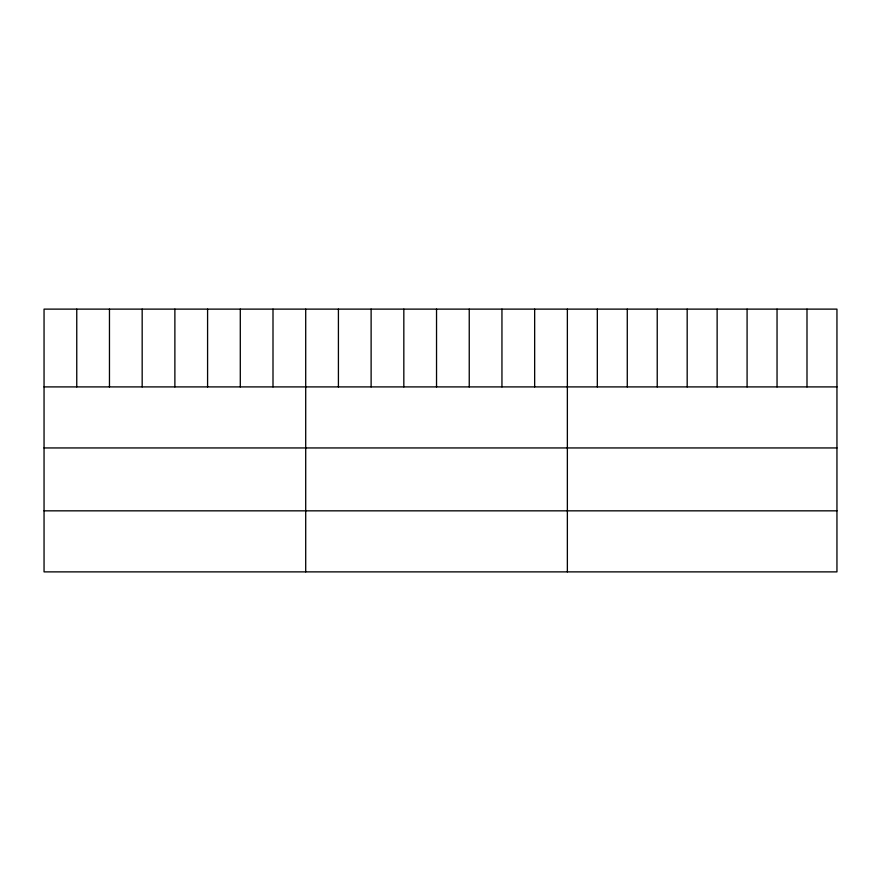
<?xml version="1.0" encoding="UTF-8"?>
<svg xmlns="http://www.w3.org/2000/svg" width="881" height="881" viewBox="0 0 881 881"><rect width="100%" height="100%" fill="white"/><g stroke="black" fill="none" stroke-linecap="round" stroke-linejoin="round"><path stroke-width="1.32" d="M836.95 386.902L836.95 571.879L44.05 571.879L44.05 309.121L836.95 309.121L836.95 386.902L44.05 386.902M44.05 447.944L836.95 447.944M44.05 510.837L836.95 510.837M806.996 309.121L806.996 386.902M777.042 309.121L777.042 386.902M747.088 309.121L747.088 386.902M717.134 309.121L717.134 386.902M687.18 309.121L687.18 386.902M657.226 309.121L657.226 386.902M627.272 309.121L627.272 386.902M597.318 309.121L597.318 386.902M567.364 309.121L567.364 571.879M534.657 309.121L534.657 386.902M501.95 309.121L501.95 386.902M469.243 309.121L469.243 386.902M436.536 309.121L436.536 386.902M403.828 309.121L403.828 386.902M371.121 309.121L371.121 386.902M338.414 309.121L338.414 386.902M305.707 309.121L305.707 571.879M273 309.121L273 386.902M240.293 309.121L240.293 386.902M207.586 309.121L207.586 386.902M174.879 309.121L174.879 386.902M142.171 309.121L142.171 386.902M109.464 309.121L109.464 386.902M76.757 309.121L76.757 386.902"/></g></svg>
